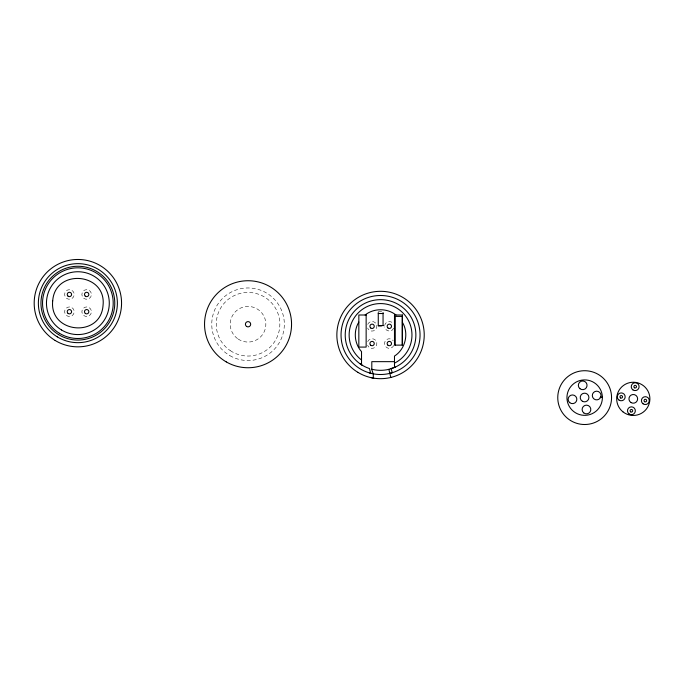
<?xml version="1.0" encoding="UTF-8"?>
<svg xmlns="http://www.w3.org/2000/svg" width="684" height="684" viewBox="0 0 684 684"><rect width="100%" height="100%" fill="white"/><g stroke="black" fill="none" stroke-linecap="round" stroke-linejoin="round"><path stroke-width="0.51" stroke-dasharray="3.42 2.56" d="M378.269 311.553L383.057 311.562M378.269 326.755L383.057 326.764M393.71 345.488A4.788 4.788 0 0 1 386.665 347.523A4.788 4.788 0 0 1 385.879 340.23A4.788 4.788 0 0 1 393.197 340.726M393.71 328.243A4.788 4.788 0 0 1 384.57 326.807M384.605 325.558A4.788 4.788 0 0 1 393.197 323.481M367.71 324.361A4.788 4.788 0 0 1 375.089 322.574A4.788 4.788 0 0 1 374.9 330.167A4.788 4.788 0 0 1 367.616 328.029M367.71 341.607A4.788 4.788 0 0 1 375.089 339.82A4.788 4.788 0 0 1 374.9 347.412A4.788 4.788 0 0 1 367.616 345.275M83.653 315.435A4.788 4.788 0 0 0 91.391 312.451A4.788 4.788 0 0 0 84.936 307.244A4.788 4.788 0 0 0 83.653 315.435M83.653 298.19A4.788 4.788 0 0 0 91.391 295.206A4.788 4.788 0 0 0 84.936 289.999A4.788 4.788 0 0 0 83.653 298.19M66.408 298.19A4.788 4.788 0 0 0 74.146 295.206A4.788 4.788 0 0 0 67.69 289.999A4.788 4.788 0 0 0 66.408 298.19M66.408 315.435A4.788 4.788 0 0 0 74.146 312.451A4.788 4.788 0 0 0 67.69 307.244A4.788 4.788 0 0 0 66.408 315.435M238.152 339.05A17.801 17.801 0 0 0 265.811 325.413A17.801 17.801 0 0 0 240.169 308.279A17.801 17.801 0 0 0 238.152 339.05M229.901 355.671A36.286 36.286 0 0 0 284.33 324.242A36.286 36.286 0 0 0 229.901 292.82A36.286 36.286 0 0 0 229.901 355.671M230.38 350.687A31.797 31.797 0 0 0 279.773 326.328A31.797 31.797 0 0 0 233.979 295.727A31.797 31.797 0 0 0 230.38 350.687"/><path stroke-width="1.03" d="M602.382 397.301L602.365 398.464A17.724 17.724 0 0 1 575.406 412.734A17.724 17.724 0 0 1 575.86 382.236A17.724 17.724 0 0 1 602.382 397.301L600.048 397.344L602.382 397.378M358.835 322.07C353.243 331.15 354.38 343.71 361.528 351.627L361.528 364.752M365.102 314.999C373.84 308.005 387.247 308.005 395.985 314.999M394.48 363.136L395.583 362.58A31.413 31.413 0 0 0 405.928 316.478A31.413 31.413 0 0 0 358.878 312.246A31.413 31.413 0 0 0 360.819 359.442L361.528 359.989M395.395 367.051L388.854 369.334A35.329 35.329 0 0 1 372.806 369.471L371.686 369.18L373.165 373.789M389.837 373.396L392.325 372.703L391.077 368.719A35.329 35.329 0 0 0 409.536 314.802A35.329 35.329 0 0 0 352.568 313.417A35.329 35.329 0 0 0 368.377 368.163L369.471 368.531L370.642 373.216M394.48 361.656L371.805 361.656L371.805 369.206M378.269 313.511L383.057 313.529M378.269 325.516L383.057 325.533M371.891 373.541L374.43 374.028A39.51 39.51 0 0 0 417.702 321.574A39.51 39.51 0 0 0 350.909 308.869A39.51 39.51 0 0 0 371.891 373.541L369.394 372.9M370.976 377.619L373.789 378.158M360.203 363.888L362.135 365.153M402.397 322.335C409.169 333.382 405.458 349.182 394.48 356.065L394.48 367.436M388.854 369.334L390.821 377.457M402.226 345.121L402.226 316.401L395.267 316.401L395.267 345.121M383.057 312.579L383.057 325.755M378.269 312.562L378.269 325.738M373.284 373.806L373.284 378.055M611.556 397.139L611.53 398.9A26.898 26.898 0 0 1 570.618 420.557A26.898 26.898 0 0 1 571.302 374.268A26.898 26.898 0 0 1 611.556 397.139M52.702 300.892C49.077 333.638 100.762 338.289 103.045 305.423C106.67 272.677 54.985 268.025 52.702 300.892M600.637 397.31L600.039 398.276A4.352 4.352 0 0 1 592.746 397.421A4.352 4.352 0 0 1 596.61 391.18A4.352 4.352 0 0 1 600.637 397.31M366.145 314.999L358.835 314.999L358.835 347.087L366.145 347.087L366.145 314.999M402.397 314.999L394.48 314.999L394.48 345.121L402.397 345.121L402.397 314.999M357.783 372.284A43.682 43.682 0 0 0 424.217 336.058A43.682 43.682 0 0 0 359.63 296.642A43.682 43.682 0 0 0 357.783 372.284M387.965 345.24A2.172 2.172 0 0 0 391.479 343.881A2.172 2.172 0 0 0 388.546 341.521A2.172 2.172 0 0 0 387.965 345.24M387.965 327.995A2.172 2.172 0 0 0 391.479 326.636A2.172 2.172 0 0 0 388.546 324.276A2.172 2.172 0 0 0 387.965 327.995M370.719 345.24A2.172 2.172 0 0 0 374.233 343.881A2.172 2.172 0 0 0 371.301 341.521A2.172 2.172 0 0 0 370.719 345.24M370.719 327.995A2.172 2.172 0 0 0 374.233 326.636A2.172 2.172 0 0 0 371.301 324.276A2.172 2.172 0 0 0 370.719 327.995M622.927 411.828A16.613 16.613 0 0 0 649.714 401.337A16.613 16.613 0 0 0 627.237 383.382A16.613 16.613 0 0 0 622.927 411.828M631.118 402.619A4.352 4.352 0 0 0 637.642 398.849A4.352 4.352 0 0 0 631.118 395.078A4.352 4.352 0 0 0 631.118 402.619M630.751 411.905A1.308 1.308 0 0 0 632.709 410.776A1.308 1.308 0 0 0 630.751 409.648A1.308 1.308 0 0 0 630.751 411.905M620.593 397.968A1.308 1.308 0 0 0 622.551 396.84A1.308 1.308 0 0 0 620.593 395.711A1.308 1.308 0 0 0 620.593 397.968M644.687 401.739A1.308 1.308 0 0 0 646.645 400.61A1.308 1.308 0 0 0 644.687 399.482A1.308 1.308 0 0 0 644.687 401.739M634.53 387.811A1.308 1.308 0 0 0 636.488 386.674A1.308 1.308 0 0 0 634.53 385.545A1.308 1.308 0 0 0 634.53 387.811M629.177 414.008A3.924 3.924 0 0 0 635.325 411.093A3.924 3.924 0 0 0 629.725 407.228A3.924 3.924 0 0 0 629.177 414.008M643.105 403.842A3.924 3.924 0 0 0 649.253 400.927A3.924 3.924 0 0 0 643.661 397.062A3.924 3.924 0 0 0 643.105 403.842M632.948 389.906A3.924 3.924 0 0 0 639.095 386.999A3.924 3.924 0 0 0 633.495 383.125A3.924 3.924 0 0 0 632.948 389.906M619.011 400.072A3.924 3.924 0 0 0 625.159 397.156A3.924 3.924 0 0 0 619.567 393.291A3.924 3.924 0 0 0 619.011 400.072M582.4 401.277A4.352 4.352 0 0 0 588.924 397.507A4.352 4.352 0 0 0 582.4 393.745A4.352 4.352 0 0 0 582.4 401.277M583.709 412.871A4.352 4.352 0 0 0 590.762 410.203A4.352 4.352 0 0 0 584.923 405.432A4.352 4.352 0 0 0 583.709 412.871M569.738 402.671A4.352 4.352 0 0 0 576.783 399.995A4.352 4.352 0 0 0 570.943 395.232A4.352 4.352 0 0 0 569.738 402.671M579.938 388.692A4.352 4.352 0 0 0 586.992 386.024A4.352 4.352 0 0 0 581.152 381.253A4.352 4.352 0 0 0 579.938 388.692M59.465 333.313A35.329 35.329 0 0 0 113.193 304.021A35.329 35.329 0 0 0 60.953 272.138A35.329 35.329 0 0 0 59.465 333.313M58.653 334.656A36.893 36.893 0 0 0 114.758 304.055A36.893 36.893 0 0 0 60.209 270.761A36.893 36.893 0 0 0 58.653 334.656M57.294 336.879A39.51 39.51 0 0 0 117.366 304.115A39.51 39.51 0 0 0 58.961 268.47A39.51 39.51 0 0 0 57.294 336.879M55.113 340.444A43.682 43.682 0 0 0 121.547 304.218A43.682 43.682 0 0 0 56.96 264.802A43.682 43.682 0 0 0 55.113 340.444M61.509 329.97A31.413 31.413 0 0 0 109.278 303.918A31.413 31.413 0 0 0 62.834 275.575A31.413 31.413 0 0 0 61.509 329.97M85.295 313.4A2.172 2.172 0 0 0 88.809 312.049A2.172 2.172 0 0 0 85.876 309.681A2.172 2.172 0 0 0 85.295 313.4M85.295 296.155A2.172 2.172 0 0 0 88.809 294.804A2.172 2.172 0 0 0 85.876 292.436A2.172 2.172 0 0 0 85.295 296.155M68.049 313.4A2.172 2.172 0 0 0 71.564 312.049A2.172 2.172 0 0 0 68.631 309.681A2.172 2.172 0 0 0 68.049 313.4M68.049 296.155A2.172 2.172 0 0 0 71.564 294.804A2.172 2.172 0 0 0 68.631 292.436A2.172 2.172 0 0 0 68.049 296.155M226.293 361.921A43.511 43.511 0 0 0 291.555 324.242A43.511 43.511 0 0 0 226.293 286.562A43.511 43.511 0 0 0 226.293 361.921M246.582 326.439A2.642 2.642 0 0 0 250.677 324.421A2.642 2.642 0 0 0 246.881 321.873A2.642 2.642 0 0 0 246.582 326.439"/></g></svg>
